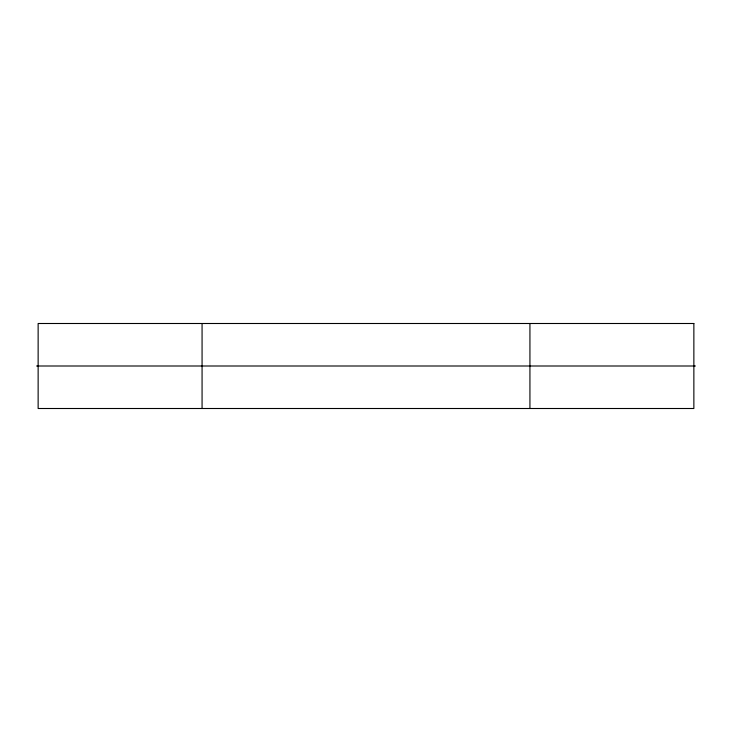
<?xml version="1.0" encoding="UTF-8"?>
<svg xmlns="http://www.w3.org/2000/svg" width="732" height="732" viewBox="0 0 732 732"><rect width="100%" height="100%" fill="white"/><g stroke="black" fill="none" stroke-linecap="round" stroke-linejoin="round"><path stroke-width="1.1" d="M36.6 366L695.4 366M529.931 323.498L529.931 408.502M202.069 323.498L202.069 408.502M693.863 323.498L38.137 323.498L38.137 408.502L693.863 408.502L693.863 323.498"/></g></svg>
